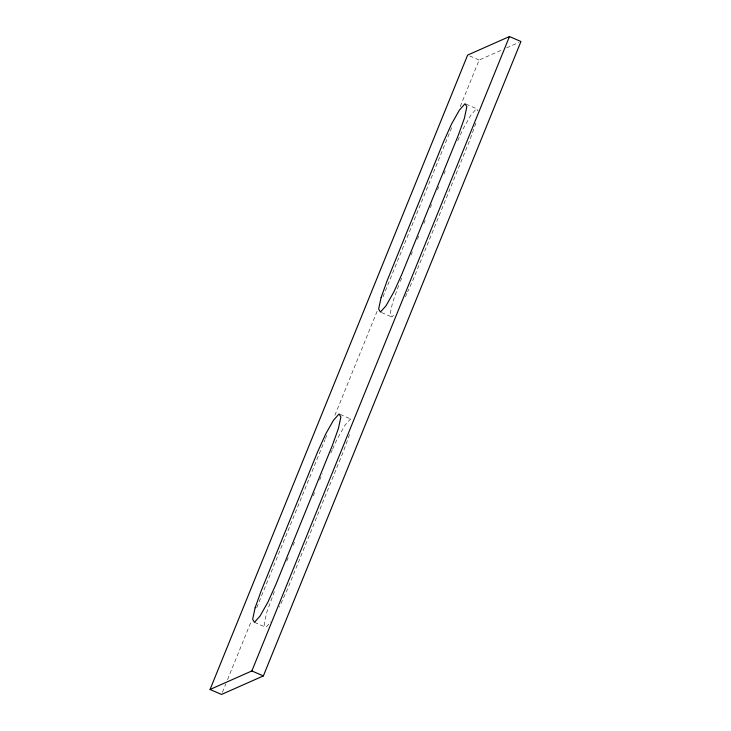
<?xml version="1.0" encoding="UTF-8"?>
<svg xmlns="http://www.w3.org/2000/svg" width="731" height="731" viewBox="0 0 731 731"><rect width="100%" height="100%" fill="white"/><g stroke="black" fill="none" stroke-linecap="round" stroke-linejoin="round"><path stroke-width="0.55" stroke-dasharray="3.65 2.74" d="M398.642 285.593L392.584 302.506L390.126 314.028L391.926 317.044L394.713 313.901M349.519 434.525L343.835 450.387L287.429 589.305L279.388 607.105M475.872 123.21L469.814 140.133L413.408 279.05L407.606 291.907M222.388 692.339L225.824 683.878M227.542 679.647L251.153 621.496M256.736 607.744L325.003 439.633M325.432 438.573L326.72 435.402M334.871 415.318L377.379 310.638M382.962 296.896L451.657 127.715M460.238 106.571L479.134 60.052L502.59 49.653M274.372 591.635L266.605 612.761L264.147 624.283L265.947 627.299L270.826 621.798M286.771 561.116L288.48 556.903M293.177 545.326L294.456 542.174M313.261 495.865L314.54 492.703M319.675 480.075L322.234 473.761M400.36 281.38L401.639 278.219M411.041 255.064L412.321 251.912M417.447 239.284L418.735 236.122M423.861 223.494L425.14 220.342M430.267 207.705L431.555 204.552M437.531 189.813L438.819 186.661M443.945 174.033L445.225 170.871M457.734 140.736L463.089 128.875L470.956 114.959L476.539 108.672L477.891 110.938M330.86 452.964L332.203 450.004M332.642 449.017L337.11 439.13L344.977 425.214L350.551 418.927L351.903 421.193M405.367 296.85L407.158 292.893M506.674 47.853L518.909 42.425M469.741 55.976L479.134 60.052M466.104 104.149L476.539 108.672M381.491 312.521L391.926 317.044M340.116 414.404L350.551 418.927M254.461 622.328L265.947 627.299"/><path stroke-width="1.1" d="M210.044 689.479L467.648 55.072L509.47 36.55L520.956 41.521L263.352 675.928L221.53 694.45L210.044 689.479L251.866 670.948L509.47 36.55M251.866 670.948L263.352 675.928M255.128 607.79L252.661 619.303L254.461 622.328L260.044 616.041L267.911 602.125L275.943 584.334L332.358 445.407L338.416 428.494L340.874 416.972L339.074 413.956L333.491 420.243L325.633 434.15L317.592 451.95L261.186 590.867L255.128 607.79M381.107 297.535L378.64 309.049L380.449 312.073L386.023 305.786L393.89 291.87L401.922 274.079L458.337 135.153L464.395 118.239L466.853 106.717L465.053 103.701L459.479 109.988L451.612 123.895L443.571 141.695L387.165 280.613L381.107 297.535"/></g></svg>
